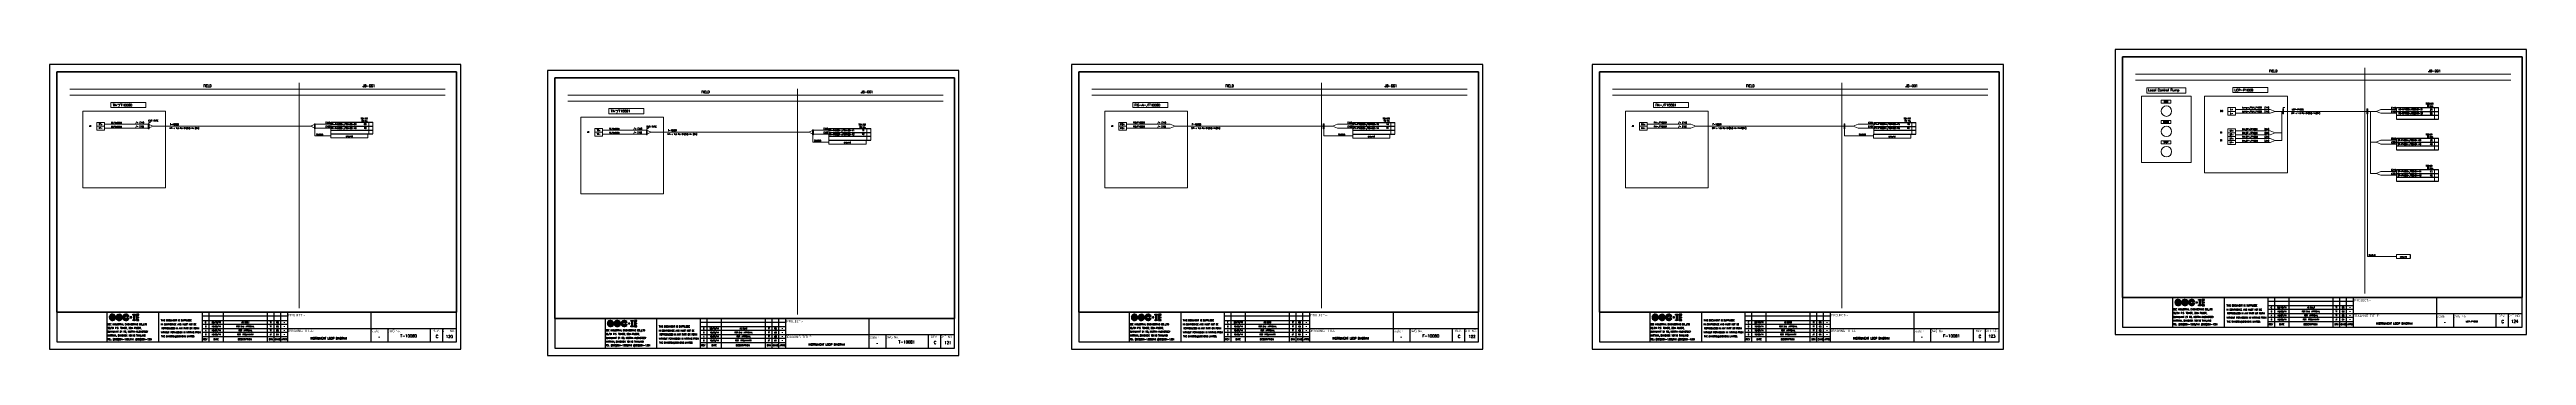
# Model space of a CAD drawing. Header units: millimetres. Extents: x -14942 to 24072, y -50285 to 2207.
# Drawn here: x 11595 to 14143, y -1563 to -1249 of the extents above; entities that cross this region are included whole.
import ezdxf
from ezdxf.enums import TextEntityAlignment as Align

# ---------------------------------------------------------------- set-up
doc = ezdxf.new("R2010")
doc.units = ezdxf.units.MM
doc.header["$MEASUREMENT"] = 0
doc.layers.get('0').update_dxf_attribs({"linetype": 'CONTINUOUS'})
for name, color, linetype in [('52049_PAPER A4$0$Frame_A1', 253, 'CONTINUOUS'), ('BORDER', 3, 'CONTINUOUS'), ('INSTRU', 4, 'CONTINUOUS'), ('INSTRUMENT', 1, 'CONTINUOUS'), ('LINE', 3, 'CONTINUOUS'), ('TEXT', 2, 'CONTINUOUS')]:
    doc.layers.add(name, color=color, linetype=linetype)
doc.styles.add('52049_PAPER A4$0$ISO Proportional', font='isocp.shx')
doc.styles.add('52049_PAPER A4$0$ROMANS', font='isocp.shx')
doc.styles.add('52049_PAPER A4$0$Romans-title', font='romans.shx')
doc.styles.add('ROMANS', font='romans')

# ---------------------------------------------------------------- blocks, each defined once
blk = doc.blocks.new('52049_PAPER A4$0$eec-ie')
at = {"layer": '52049_PAPER A4$0$Frame_A1', "color": 0, "lineweight": -3}
for p, q in [((0, 0), (0.87, 0.87)), ((0, -0.08), (0.3, 0.22)), ((0, -0.16), (0.26, 0.1)), ((0, -0.23), (0.24, 0)), ((0.01, 0.09), (0.78, 0.86)), ((0.04, 0.2), (0.68, 0.83)), ((0.09, 0.32), (0.55, 0.78)), ((0.26, 0.57), (0.3, 0.62)), ((0.34, -0.12), (1, 0.53)), ((0.35, -0.04), (0.92, 0.53)), ((0.35, -0.19), (1.07, 0.52)), ((0.36, 0.05), (0.82, 0.51)), ((0.37, -0.26), (0.66, 0.04)), ((0.39, -0.32), (0.74, 0.04)), ((0.4, 0.17), (0.7, 0.47)), ((0.41, -0.37), (0.82, 0.04)), ((1.69, 0.04), (0.64, 0.04)), ((0.65, 0.57), (0.96, 0.88)), ((0.68, -0.17), (0.9, 0.04)), ((0.76, -0.17), (0.98, 0.04)), ((0.77, 0.62), (1.03, 0.88)), ((0.84, -0.17), (1.05, 0.04)), ((0.87, 0.64), (1.1, 0.87)), ((0.87, 0.25), (1.13, 0.51)), ((0.92, -0.17), (1.13, 0.04)), ((0.95, 0.64), (1.17, 0.86)), ((0.96, 0.26), (1.19, 0.49)), ((1, -0.17), (1.21, 0.04)), ((1.03, 0.64), (1.23, 0.84)), ((1.03, 0.25), (1.24, 0.46)), ((1.07, -0.17), (1.29, 0.04)), ((1.09, 0.24), (1.29, 0.44)), ((1.1, 0.63), (1.29, 0.82)), ((1.15, 0.21), (1.34, 0.4)), ((1.15, -0.17), (1.37, 0.04)), ((1.16, 0.62), (1.35, 0.8)), ((1.19, 0.18), (1.38, 0.37)), ((1.22, 0.6), (1.4, 0.78)), ((1.22, 0.15), (1.54, 0.15)), ((1.23, -0.17), (1.44, 0.04)), ((1.25, 0.15), (1.42, 0.33)), ((1.28, 0.57), (1.45, 0.75)), ((1.31, -0.17), (1.52, 0.04)), ((1.32, 0.15), (1.46, 0.29)), ((1.33, 0.55), (1.5, 0.72)), ((1.38, 0.52), (1.54, 0.69)), ((1.39, -0.17), (1.6, 0.04)), ((1.4, 0.15), (1.49, 0.24)), ((1.42, 0.49), (1.59, 0.65)), ((1.46, 0.45), (1.63, 0.62)), ((1.46, -0.17), (1.68, 0.04)), ((1.48, 0.15), (1.52, 0.19)), ((1.5, 0.41), (1.67, 0.58)), ((1.54, 0.37), (1.71, 0.54)), ((1.54, -0.17), (1.9, 0.18)), ((1.57, 0.33), (1.74, 0.49)), ((1.6, 0.28), (1.77, 0.45)), ((1.62, -0.17), (1.91, 0.12)), ((1.63, 0.23), (1.8, 0.4)), ((1.65, 0.17), (1.83, 0.35)), ((1.67, 0.11), (1.86, 0.3)), ((1.69, 0.05), (1.88, 0.24)), ((1.7, -0.17), (1.93, 0.06)), ((2.09, -0.09), (2.37, 0.19)), ((2.1, -0.01), (2.51, 0.41)), ((2.1, -0.17), (2.34, 0.08)), ((2.11, 0.08), (2.88, 0.86)), ((2.13, 0.18), (2.78, 0.83)), ((2.18, 0.31), (2.65, 0.78)), ((2.31, 0.52), (2.45, 0.65)), ((2.44, -0.05), (3.02, 0.52)), ((2.44, -0.13), (3.1, 0.52)), ((2.45, -0.2), (2.78, 0.13)), ((2.46, 0.04), (2.93, 0.51)), ((2.46, -0.26), (2.76, 0.04)), ((2.48, -0.32), (2.84, 0.04)), ((2.49, 0.15), (2.81, 0.47)), ((2.56, 0.45), (2.97, 0.87)), ((2.72, -0.17), (2.92, 0.04)), ((2.73, 0.04), (3.79, 0.04)), ((2.77, 0.59), (3.06, 0.87)), ((2.79, -0.17), (3, 0.04)), ((2.84, 0.19), (3.17, 0.51)), ((2.87, -0.17), (3.08, 0.04)), ((2.89, 0.63), (3.13, 0.87)), ((2.95, -0.17), (3.15, 0.04)), ((2.98, 0.64), (3.2, 0.86)), ((2.98, 0.26), (3.23, 0.5)), ((3.03, -0.17), (3.23, 0.04)), ((3.06, 0.65), (3.27, 0.85)), ((3.07, 0.26), (3.29, 0.48)), ((3.11, -0.17), (3.31, 0.04)), ((3.14, 0.64), (3.33, 0.83)), ((3.14, 0.25), (3.34, 0.46)), ((3.18, -0.17), (3.39, 0.04)), ((3.2, 0.24), (3.39, 0.43)), ((3.21, 0.63), (3.39, 0.81)), ((3.25, 0.21), (3.44, 0.4)), ((3.26, -0.17), (3.47, 0.04)), ((3.27, 0.62), (3.44, 0.79)), ((3.29, 0.18), (3.48, 0.36)), ((3.62, 0.16), (3.31, 0.16)), ((3.33, 0.6), (3.5, 0.77)), ((3.34, -0.17), (3.54, 0.04)), ((3.36, 0.16), (3.52, 0.32)), ((3.38, 0.57), (3.55, 0.74)), ((3.42, -0.17), (3.62, 0.04)), ((3.43, 0.55), (3.59, 0.71)), ((3.43, 0.16), (3.55, 0.28)), ((3.48, 0.52), (3.64, 0.68)), ((3.5, -0.17), (3.7, 0.04)), ((3.51, 0.16), (3.58, 0.23)), ((3.52, 0.48), (3.68, 0.64)), ((3.57, 0.45), (3.72, 0.61)), ((3.57, -0.17), (3.78, 0.04)), ((3.59, 0.16), (3.61, 0.18)), ((3.6, 0.41), (3.76, 0.57)), ((3.64, 0.37), (3.8, 0.53)), ((3.65, -0.17), (3.99, 0.17)), ((3.67, 0.32), (3.83, 0.48)), ((3.7, 0.27), (3.87, 0.44)), ((3.73, 0.22), (3.9, 0.39)), ((3.73, -0.17), (4, 0.11)), ((3.75, 0.17), (3.92, 0.34)), ((3.77, 0.11), (3.95, 0.28)), ((3.79, 0.05), (3.97, 0.23)), ((3.81, -0.17), (4.02, 0.04)), ((4.18, -0.03), (4.57, 0.36)), ((4.18, -0.11), (4.47, 0.18)), ((4.18, -0.18), (4.43, 0.07)), ((4.19, 0.06), (5, 0.86)), ((4.21, 0.16), (4.9, 0.84)), ((4.25, 0.28), (4.78, 0.8)), ((4.34, 0.45), (4.61, 0.71)), ((4.53, -0.15), (5.2, 0.53)), ((4.53, -0.07), (5.13, 0.53)), ((4.54, 0.02), (5.04, 0.52)), ((4.54, -0.22), (4.86, 0.1)), ((4.57, 0.12), (4.93, 0.49)), ((4.69, 0.48), (5.08, 0.87)), ((4.69, 0.32), (4.73, 0.37)), ((4.88, 0.59), (5.16, 0.88)), ((4.96, 0.2), (5.27, 0.52)), ((4.99, 0.63), (5.24, 0.87)), ((5.08, 0.64), (5.31, 0.86)), ((5.09, 0.25), (5.33, 0.5)), ((5.16, 0.64), (5.37, 0.85)), ((5.17, 0.26), (5.39, 0.48)), ((5.24, 0.64), (5.43, 0.83)), ((5.24, 0.25), (5.44, 0.46)), ((5.3, 0.63), (5.49, 0.82)), ((5.3, 0.23), (5.49, 0.43)), ((5.35, 0.2), (5.54, 0.39)), ((5.37, 0.61), (5.55, 0.79)), ((5.39, 0.17), (5.58, 0.36)), ((5.4, 0.15), (5.72, 0.15)), ((5.42, 0.59), (5.6, 0.77)), ((5.46, 0.15), (5.62, 0.32)), ((5.48, 0.57), (5.65, 0.74)), ((5.53, 0.54), (5.7, 0.71)), ((5.53, 0.15), (5.65, 0.27)), ((5.58, 0.51), (5.74, 0.68)), ((5.61, 0.15), (5.68, 0.23)), ((5.62, 0.47), (5.79, 0.64)), ((5.66, 0.44), (5.83, 0.6)), ((5.69, 0.15), (5.71, 0.18)), ((5.7, 0.4), (5.87, 0.56)), ((5.73, 0.36), (5.9, 0.52)), ((5.77, 0.31), (5.94, 0.48)), ((5.8, 0.26), (5.97, 0.43)), ((5.82, 0.21), (6, 0.38)), ((5.85, 0.15), (6.02, 0.33)), ((6.09, 0.15), (5.85, 0.15)), ((5.92, 0.15), (6.05, 0.28)), ((6, 0.15), (6.07, 0.22)), ((6.08, 0.15), (6.09, 0.16)), ((6.9, 0.04), (6.46, 0.04)), ((6.46, 0.04), (6.46, -0.18)), ((6.46, -0.01), (6.51, 0.04)), ((6.46, -0.09), (6.59, 0.04)), ((6.46, -0.17), (6.66, 0.04)), ((6.52, -0.18), (6.74, 0.04)), ((6.6, -0.18), (6.82, 0.04)), ((6.68, -0.18), (6.9, 0.04)), ((6.9, -0.18), (6.9, 0.04)), ((7.23, 0.68), (7.41, 0.86)), ((7.27, 0.64), (7.49, 0.86)), ((7.35, 0.64), (7.57, 0.86)), ((7.43, 0.64), (7.65, 0.86)), ((7.5, 0.64), (7.72, 0.86)), ((7.51, 0.57), (7.8, 0.86)), ((7.51, 0.49), (7.88, 0.86)), ((7.51, 0.41), (7.96, 0.86)), ((7.51, 0.34), (7.78, 0.61)), ((7.51, 0.26), (7.78, 0.53)), ((7.51, 0.18), (7.78, 0.45)), ((7.51, 0.1), (7.78, 0.38)), ((7.51, 0.02), (7.78, 0.3)), ((7.51, -0.05), (7.78, 0.22)), ((7.51, -0.13), (7.78, 0.14)), ((7.51, -0.21), (7.78, 0.07)), ((7.82, 0.64), (8.04, 0.86)), ((7.89, 0.64), (8.06, 0.81)), ((7.97, 0.64), (8.06, 0.73)), ((8.05, 0.64), (8.06, 0.65)), ((8.33, 0.46), (8.74, 0.86)), ((8.33, 0.54), (8.66, 0.86)), ((8.33, 0.38), (8.82, 0.86)), ((8.33, 0.69), (8.5, 0.86)), ((8.33, 0.62), (8.58, 0.86)), ((8.33, 0.3), (8.61, 0.58)), ((8.33, 0.23), (8.61, 0.5)), ((8.33, 0.15), (8.61, 0.42)), ((8.33, 0.07), (8.61, 0.35)), ((8.33, -0.01), (8.61, 0.27)), ((8.33, -0.09), (8.61, 0.19)), ((8.33, -0.16), (8.61, 0.11)), ((8.33, -0.24), (8.61, 0.03)), ((8.33, -0.4), (8.74, 0.01)), ((8.33, -0.32), (8.66, 0.01)), ((8.33, -0.48), (8.82, 0.01)), ((8.67, 0.64), (8.89, 0.86)), ((8.68, -0.21), (8.9, 0.01)), ((8.75, 0.64), (8.97, 0.86)), ((8.75, -0.21), (8.97, 0.01)), ((8.83, 0.64), (9.05, 0.86)), ((8.83, -0.21), (9.05, 0.01)), ((8.91, 0.64), (9.11, 0.84)), ((8.99, 0.64), (9.11, 0.76)), ((9.06, 0.64), (9.11, 0.69)), ((0.02, -0.3), (0.23, -0.08)), ((0.03, -0.36), (0.23, -0.16)), ((0.05, -0.42), (0.24, -0.23)), ((0.07, -0.47), (0.26, -0.29)), ((0.1, -0.53), (0.27, -0.35)), ((0.12, -0.58), (0.3, -0.4)), ((0.15, -0.63), (0.32, -0.46)), ((0.19, -0.67), (0.35, -0.5)), ((0.22, -0.72), (0.39, -0.55)), ((0.26, -0.76), (0.42, -0.59)), ((0.3, -0.8), (0.46, -0.63)), ((0.34, -0.83), (0.5, -0.67)), ((0.38, -0.87), (0.55, -0.7)), ((0.42, -0.9), (0.59, -0.73)), ((0.44, -0.42), (0.64, -0.22)), ((0.47, -0.47), (0.66, -0.27)), ((0.47, -0.93), (0.65, -0.76)), ((0.5, -0.51), (0.69, -0.32)), ((0.52, -0.96), (0.7, -0.78)), ((0.54, -0.55), (0.73, -0.36)), ((0.58, -0.59), (0.78, -0.39)), ((0.58, -0.98), (0.76, -0.8)), ((0.62, -0.17), (1.94, -0.17)), ((0.63, -0.62), (0.83, -0.42)), ((0.63, -1.01), (0.82, -0.82)), ((0.68, -0.65), (0.89, -0.44)), ((0.69, -1.03), (0.89, -0.83)), ((0.73, -0.67), (0.96, -0.45)), ((0.75, -1.04), (0.96, -0.83)), ((0.79, -0.69), (1.04, -0.44)), ((0.82, -1.05), (1.04, -0.83)), ((0.85, -0.71), (1.19, -0.37)), ((0.89, -1.06), (1.14, -0.81)), ((0.92, -0.72), (1.29, -0.34)), ((0.96, -1.07), (1.25, -0.77)), ((1, -0.72), (1.37, -0.34)), ((1.04, -1.06), (1.76, -0.34)), ((1.09, -0.71), (1.45, -0.34)), ((1.13, -1.05), (1.84, -0.34)), ((1.2, -0.67), (1.53, -0.34)), ((1.54, -0.34), (1.22, -0.34)), ((1.23, -1.03), (1.9, -0.36)), ((1.35, -0.99), (1.86, -0.48)), ((1.53, -0.88), (1.76, -0.66)), ((1.65, -0.38), (1.68, -0.34)), ((1.91, -0.34), (1.66, -0.34)), ((1.78, -0.17), (1.94, -0.01)), ((1.85, -0.17), (1.94, -0.09)), ((1.93, -0.17), (1.94, -0.17)), ((2.1, -0.24), (2.32, -0.02)), ((2.11, -0.3), (2.32, -0.1)), ((2.13, -0.36), (2.32, -0.17)), ((2.15, -0.42), (2.33, -0.24)), ((2.17, -0.48), (2.35, -0.3)), ((2.2, -0.53), (2.37, -0.36)), ((2.22, -0.58), (2.39, -0.42)), ((2.25, -0.63), (2.42, -0.47)), ((2.29, -0.68), (2.45, -0.51)), ((2.32, -0.72), (2.48, -0.56)), ((2.36, -0.76), (2.52, -0.6)), ((2.4, -0.8), (2.56, -0.64)), ((2.44, -0.84), (2.6, -0.68)), ((2.48, -0.87), (2.64, -0.71)), ((2.51, -0.38), (2.71, -0.17)), ((2.53, -0.9), (2.69, -0.74)), ((2.54, -0.43), (2.73, -0.23)), ((2.57, -0.47), (2.76, -0.28)), ((2.58, -0.93), (2.74, -0.77)), ((2.6, -0.51), (2.79, -0.33)), ((2.63, -0.96), (2.8, -0.79)), ((2.64, -0.55), (2.83, -0.37)), ((2.68, -0.98), (2.86, -0.81)), ((2.69, -0.59), (2.87, -0.4)), ((4.02, -0.17), (2.71, -0.17)), ((2.73, -0.62), (2.93, -0.43)), ((2.74, -1.01), (2.92, -0.82)), ((2.78, -0.65), (2.99, -0.44)), ((2.8, -1.02), (2.99, -0.83)), ((2.84, -0.67), (3.06, -0.45)), ((2.86, -1.04), (3.06, -0.84)), ((2.9, -0.69), (3.14, -0.44)), ((2.92, -1.05), (3.14, -0.83)), ((2.96, -0.7), (3.32, -0.35)), ((2.99, -1.06), (3.24, -0.81)), ((3.03, -0.71), (3.39, -0.35)), ((3.07, -1.06), (3.36, -0.77)), ((3.11, -0.71), (3.47, -0.35)), ((3.15, -1.06), (3.86, -0.35)), ((3.2, -0.7), (3.55, -0.35)), ((3.24, -1.04), (3.94, -0.35)), ((3.31, -0.35), (3.62, -0.35)), ((3.32, -0.65), (3.62, -0.36)), ((3.35, -1.02), (3.98, -0.38)), ((3.48, -0.97), (3.93, -0.51)), ((3.74, -0.39), (3.78, -0.35)), ((3.76, -0.35), (3.99, -0.35)), ((3.89, -0.17), (4.02, -0.03)), ((3.96, -0.17), (4.03, -0.11)), ((4.19, -0.25), (4.42, -0.03)), ((4.21, -0.32), (4.41, -0.11)), ((4.22, -0.38), (4.42, -0.18)), ((4.24, -0.44), (4.43, -0.25)), ((4.26, -0.49), (4.45, -0.31)), ((4.29, -0.54), (4.47, -0.37)), ((4.32, -0.59), (4.49, -0.42)), ((4.35, -0.64), (4.52, -0.47)), ((4.38, -0.69), (4.55, -0.52)), ((4.42, -0.73), (4.58, -0.56)), ((4.45, -0.77), (4.62, -0.6)), ((4.49, -0.81), (4.66, -0.64)), ((4.53, -0.84), (4.7, -0.68)), ((4.56, -0.28), (4.8, -0.03)), ((4.58, -0.33), (4.8, -0.11)), ((4.58, -0.88), (4.75, -0.71)), ((4.6, -0.39), (4.81, -0.18)), ((4.62, -0.91), (4.8, -0.74)), ((4.63, -0.44), (4.83, -0.24)), ((4.66, -0.48), (4.86, -0.29)), ((4.67, -0.94), (4.85, -0.77)), ((4.7, -0.52), (4.89, -0.33)), ((4.72, -0.97), (4.9, -0.79)), ((4.74, -0.56), (4.93, -0.37)), ((4.78, -0.6), (4.98, -0.4)), ((4.78, -0.99), (4.96, -0.81)), ((4.83, -0.63), (5.03, -0.43)), ((4.83, -1.01), (5.03, -0.82)), ((4.88, -0.66), (5.09, -0.44)), ((4.89, -1.03), (5.1, -0.83)), ((4.93, -0.68), (5.17, -0.45)), ((4.96, -1.05), (5.17, -0.83)), ((4.99, -0.7), (5.26, -0.43)), ((5.02, -1.06), (5.26, -0.82)), ((5.06, -0.71), (5.43, -0.34)), ((5.09, -1.06), (5.36, -0.8)), ((5.13, -0.72), (5.5, -0.34)), ((5.17, -1.07), (5.49, -0.75)), ((5.21, -0.71), (5.58, -0.34)), ((5.25, -1.06), (5.97, -0.34)), ((5.3, -0.7), (5.66, -0.34)), ((5.35, -1.05), (6.05, -0.34)), ((5.72, -0.34), (5.4, -0.34)), ((5.43, -0.65), (5.71, -0.37)), ((5.45, -1.02), (6.07, -0.4)), ((5.58, -0.96), (6.02, -0.53)), ((5.81, -0.43), (5.89, -0.34)), ((5.85, -0.34), (6.09, -0.34)), ((6.46, -0.18), (6.9, -0.18)), ((6.75, -0.18), (6.9, -0.04)), ((6.83, -0.18), (6.9, -0.12)), ((7.23, -0.95), (7.34, -0.84)), ((7.23, -0.88), (7.26, -0.84)), ((7.23, -1.03), (7.42, -0.84)), ((7.28, -1.07), (7.5, -0.84)), ((7.35, -1.07), (7.78, -0.64)), ((7.43, -1.07), (7.78, -0.71)), ((7.51, -0.29), (7.78, -0.01)), ((7.51, -0.37), (7.78, -0.09)), ((7.51, -0.44), (7.78, -0.17)), ((7.51, -0.52), (7.78, -0.25)), ((7.51, -0.6), (7.78, -0.32)), ((7.51, -0.68), (7.78, -0.4)), ((7.51, -0.76), (7.78, -0.48)), ((7.51, -0.83), (7.78, -0.56)), ((7.51, -1.07), (7.78, -0.79)), ((7.59, -1.07), (7.81, -0.84)), ((7.67, -1.07), (7.89, -0.84)), ((7.74, -1.07), (7.96, -0.84)), ((7.82, -1.07), (8.04, -0.84)), ((7.9, -1.07), (8.06, -0.91)), ((7.98, -1.07), (8.06, -0.98)), ((8.06, -1.07), (8.06, -1.06)), ((8.33, -0.55), (8.61, -0.28)), ((8.33, -0.63), (8.61, -0.36)), ((8.33, -0.71), (8.61, -0.43)), ((8.33, -0.79), (8.61, -0.51)), ((8.33, -0.86), (8.61, -0.59)), ((8.33, -0.94), (8.61, -0.67)), ((8.33, -1.02), (8.61, -0.75)), ((8.37, -1.07), (8.61, -0.82)), ((8.45, -1.07), (8.67, -0.84)), ((8.52, -1.07), (8.74, -0.84)), ((8.6, -1.07), (8.82, -0.84)), ((8.68, -1.07), (8.9, -0.84)), ((8.76, -1.07), (8.98, -0.84)), ((8.84, -1.07), (9.06, -0.84)), ((8.91, -0.21), (9.11, -0.02)), ((8.91, -1.07), (9.11, -0.87)), ((8.99, -0.21), (9.11, -0.09)), ((8.99, -1.07), (9.11, -0.95)), ((9.07, -0.21), (9.11, -0.17)), ((9.07, -1.07), (9.11, -1.03))]:
    blk.add_line(p, q, dxfattribs=at)
for points in [[(7.23, 0.86), (8.06, 0.86), (8.06, 0.64), (7.78, 0.64), (7.78, -0.84), (8.06, -0.84), (8.06, -1.07), (7.23, -1.07), (7.23, -0.84), (7.51, -0.84), (7.51, 0.64), (7.23, 0.64)], [(8.61, 0.01), (8.61, 0.64), (9.11, 0.64), (9.11, 0.86), (8.33, 0.86), (8.33, -1.07), (9.11, -1.07), (9.11, -0.84), (8.61, -0.84), (8.61, -0.21), (9.11, -0.21), (9.11, 0.01)]]:
    blk.add_lwpolyline(points, close=True, dxfattribs=at)
for centre, radius, start, end in [((0.97, -0.09), 0.972, 355.3439, 345.14659), ((0.97, -0.09), 0.737, 10.52425, 340.25595), ((0.97, -0.09), 0.623, 23.56973, 336.43027), ((0.97, -0.09), 0.354, 44.78756, 157.61069), ((3.06, -0.09), 0.967, 355.6074, 344.77468), ((3.06, -0.09), 0.742, 10.07657, 339.99371), ((3.06, -0.09), 0.618, 24.25452, 335.74548), ((3.06, -0.09), 0.358, 45.10959, 158.75786), ((5.15, -0.09), 0.972, 14.85341, 345.14659), ((5.15, -0.09), 0.737, 19.74405, 340.25595), ((5.15, -0.09), 0.623, 23.56973, 336.43027), ((5.15, -0.09), 0.354, 44.78756, 315.21244), ((0.97, -0.09), 0.354, 192.89006, 315.21244), ((3.06, -0.09), 0.358, 191.9242, 314.89041)]:
    blk.add_arc(centre, radius, start, end, dxfattribs=at)
blk = doc.blocks.new('52049_PAPER A4$0$eec logo')
at = {"color": 7, "xscale": 2.786697286423482, "yscale": 2.786697286423482, "zscale": 2.786697286423482}
blk.add_blockref('52049_PAPER A4$0$eec-ie', (50, 25.9), dxfattribs=at)
blk = doc.blocks.new('A$C089E5181')
at = {"color": 3}
for p, q in [((-415.5, 38), (-4.5, 38)), ((-363.9, 38), (-363.9, 7.5)), ((-310.8, 38), (-310.8, 7.5)), ((-265.7, 7.5), (-265.7, 38)), ((-258.9, 7.5), (-258.9, 38)), ((-244.1, 7.5), (-244.1, 38)), ((-198.8, 7.5), (-198.8, 38)), ((-191.9, 7.5), (-191.9, 38)), ((-185.1, 7.5), (-185.1, 38)), ((-178.2, 38), (-178.2, 7.5)), ((-92.4, 38), (-92.4, 7.5)), ((-265.7, 13.2), (-178.2, 13.2)), ((-178.2, 21.5), (-4.5, 21.5)), ((-75.1, 21.5), (-75.1, 7.5)), ((-31.4, 21.5), (-31.4, 7.5)), ((-18.8, 21.5), (-18.8, 7.5))]:
    blk.add_line(p, q, dxfattribs=at)
at = {"color": 1}
for p, q in [((-178.2, 33.9), (-265.7, 33.9)), ((-265.7, 29.7), (-178.2, 29.7)), ((-178.2, 25.6), (-265.7, 25.6)), ((-265.7, 21.5), (-178.2, 21.5)), ((-178.2, 17.3), (-265.7, 17.3))]:
    blk.add_line(p, q, dxfattribs=at)
at = {"color": 7}
for p, q in [((-4.5, 38), (-96.4, 38)), ((-92.4, 38), (-92.4, 19.9))]:
    blk.add_line(p, q, dxfattribs=at)
blk.add_lwpolyline([(0, 0), (0, 292.5), (-423, 292.5), (-423, 0)], close=True, dxfattribs=at)
blk.add_lwpolyline([(-415.5, 285), (-4.5, 285), (-4.5, 38), (-415.5, 38)], close=True)
at = {"color": 3}
blk.add_lwpolyline([(-4.5, 7.5), (-4.5, 285), (-415.5, 285), (-415.5, 7.5)], close=True, dxfattribs=at)
at = {"color": 2}
blk.add_circle((-293.1, 13), 1.05, dxfattribs=at)
at = {"color": 3, "xscale": 1.200000000000001, "yscale": 1.200000000000001, "zscale": 1.200000000000001}
blk.add_blockref('52049_PAPER A4$0$eec logo', (-421.5, 2), dxfattribs=at)
at = {"color": 2, "style": '52049_PAPER A4$0$Romans-title'}
for s, height, width, p in [('EEC INDUSTRIAL ENGINEERING CO.,LTD', 1.75, 0.9, (-363.3, 24.8)), ('36/94 P.S. TOWER, 28th FLOOR,', 1.75, 0.9, (-363.5, 21, -1.8)), ('SUKHUMVIT 21 RD, NORTH-KLONGTOEY', 1.75, 0.9, (-363.5, 17.1, -1.8)), ('WATTANA, BANGKOK 10110 THAILAND ', 1.75, 0.9, (-363.3, 13.3, -1.8)), ('TEL: (662)664-1300,FAX :(662)664-1301', 1.75, 0.9, (-363.1, 9.4, -1.8)), ('DRN', 1.65, 0.8, (-197.4, 9.5)), ('CHKD', 1.65, 0.8, (-191, 9.5)), ('APPD', 1.65, 0.8, (-184.1, 9.5))]:
    blk.add_text(s, height=height, dxfattribs=dict(at, width=width)).set_placement(p)
at = {"color": 2, "style": '52049_PAPER A4$0$Romans-title', "width": 0.8}
for s, p in [('THIS DOCUMENT IS SUPPLIEDE', (-292.6, 29.7)), ('IN CONFIDENCE AND MUST NOT BE', (-290.2, 25.5)), ('THE OWNERS   SIEMENS LIMITED. ', (-290.3, 13.2)), (' WITHOUT PERMISSION IN WRITING FROM ', (-287.9, 17.3)), (' REPRODUCED IN ANY PART OR FORM', (-289.1, 21.5))]:
    blk.add_text(s, height=1.75, dxfattribs=at).set_placement(p, align=Align.MIDDLE)
at = {"color": 2}
for s, height, style, width, p in [('C', 1.5, '52049_PAPER A4$0$Romans-title', 0.8, (-262.3, 27.7)), ('28/10/14', 1.5, '52049_PAPER A4$0$Romans-title', 0.8, (-251.5, 27.7)), ('AS BUILT', 1.5, '52049_PAPER A4$0$Romans-title', 0.8, (-221.5, 27.7)), ('TT', 1.5, '52049_PAPER A4$0$Romans-title', 0.8, (-195.4, 27.7)), ('CS', 1.5, '52049_PAPER A4$0$Romans-title', 0.8, (-188.5, 27.7)), ('-', 1.5, '52049_PAPER A4$0$Romans-title', 0.8, (-181.6, 27.7)), ('A', 1.5, '52049_PAPER A4$0$Romans-title', 0.8, (-262.3, 19.4)), ('0', 1.5, '52049_PAPER A4$0$Romans-title', 0.8, (-262.3, 15.3)), ('B', 1.5, '52049_PAPER A4$0$Romans-title', 0.8, (-262.3, 23.5)), ('10/09/14', 1.5, '52049_PAPER A4$0$Romans-title', 0.8, (-251.5, 23.5)), ('10/07/14', 1.5, '52049_PAPER A4$0$Romans-title', 0.8, (-251.5, 19.4)), ('18/03/14', 1.5, '52049_PAPER A4$0$Romans-title', 0.8, (-251.5, 15.3)), ('FOR 2nd  APPROVAL', 1.5, '52049_PAPER A4$0$Romans-title', 0.8, (-221.5, 23.5)), ('FOR  PRELIMINARY', 1.5, '52049_PAPER A4$0$Romans-title', 0.8, (-221.5, 15.3)), ('FOR  APPROVAL', 1.5, '52049_PAPER A4$0$Romans-title', 0.8, (-221.5, 19.4)), ('TT', 1.5, '52049_PAPER A4$0$Romans-title', 0.8, (-195.4, 23.5)), ('TT', 1.5, '52049_PAPER A4$0$Romans-title', 0.8, (-195.4, 19.4)), ('JT', 1.5, '52049_PAPER A4$0$Romans-title', 0.8, (-195.4, 15.3)), ('CS', 1.5, '52049_PAPER A4$0$Romans-title', 0.8, (-188.5, 23.5)), ('CS', 1.5, '52049_PAPER A4$0$Romans-title', 0.8, (-188.5, 19.4)), ('CK', 1.5, '52049_PAPER A4$0$Romans-title', 0.8, (-188.5, 15.3)), ('-', 1.5, '52049_PAPER A4$0$Romans-title', 0.8, (-181.6, 23.5)), ('-', 1.5, '52049_PAPER A4$0$Romans-title', 0.8, (-181.6, 19.4)), ('-', 1.5, '52049_PAPER A4$0$Romans-title', 0.8, (-181.6, 15.3)), ('Scale :', 2.48, '52049_PAPER A4$0$ROMANS', 0.9, (-87.1, 18.8)), ('-', 2.25, '52049_PAPER A4$0$Romans-title', 0.8, (-84, 12.5)), ('DWG No.', 2.48, '52049_PAPER A4$0$ROMANS', 0.9, (-68.6, 18.8)), ('REV.', 2.48, '52049_PAPER A4$0$ROMANS', 0.9, (-25.2, 19)), ('C', 3, '52049_PAPER A4$0$Romans-title', 0.8, (-24.4, 13.2)), ('SHT NO.', 2.48, '52049_PAPER A4$0$ROMANS', 0.9, (-12.6, 19))]:
    blk.add_text(s, height=height, dxfattribs=dict(at, style=style, width=width)).set_placement(p, align=Align.MIDDLE_CENTER)
at = {"color": 2, "style": '52049_PAPER A4$0$ISO Proportional'}
for s, height, p in [('PROJECT:-', 2.48, (-168.6, 35)), ('DRAWING TITLE:', 2.482, (-164.8, 19))]:
    blk.add_text(s, height=height, dxfattribs=at).set_placement(p, align=Align.MIDDLE_CENTER)
at = {"color": 2, "style": '52049_PAPER A4$0$Romans-title'}
blk.add_text('C', height=1.19, dxfattribs=at).set_placement((-293.1, 13), align=Align.MIDDLE)
for s, height, p in [('REV', 1.65, (-264.9, 9.5)), ('DATE', 1.65, (-254.2, 9.5)), ('DESCRIPTION', 1.655, (-229.2, 9.5))]:
    blk.add_text(s, height=height, dxfattribs=at).set_placement(p)
at = {"layer": 'TEXT', "style": 'ROMANS', "width": 0.8}
blk.add_text('INSTRUMENT LOOP DIAGRAM ', height=2.25, dxfattribs=at).set_placement((-135.3, 11.2), align=Align.MIDDLE_CENTER)
blk = doc.blocks.new('Box')
at = {"layer": 'INSTRU', "color": 7, "lineweight": 13}
for p, q in [((660.5, -1853.3), (660.5, -1865.3)), ((699.6, -1853.3), (699.6, -1865.3)), ((703.7, -1853.3), (703.7, -1865.3))]:
    blk.add_line(p, q, dxfattribs=at)
at = {"layer": 'INSTRUMENT', "color": 7}
for p, q in [((660.5, -1853.3), (703.7, -1853.3)), ((660.5, -1857.3), (703.7, -1857.3)), ((660.5, -1861.3), (703.7, -1861.3)), ((660.5, -1865.3), (703.7, -1865.3))]:
    blk.add_line(p, q, dxfattribs=at)
blk = doc.blocks.new('AA')
at = {"layer": 'INSTRU', "color": 7, "lineweight": 13}
for p, q in [((660.4, -1836.1), (674.5, -1836.1)), ((660.4, -1836.1), (660.4, -1840.1)), ((660.4, -1840.1), (698.6, -1840.1)), ((667.7, -1836.1), (698.6, -1836.1)), ((698.6, -1836.1), (698.6, -1840.1))]:
    blk.add_line(p, q, dxfattribs=at)
at = {"layer": 'TEXT', "color": 7, "lineweight": 13, "style": 'ROMANS'}
blk.add_text('ground', height=1.5, dxfattribs=at).set_placement((675.9, -1839.1))

msp = doc.modelspace()

# ---------------------------------------------------------------- linework, layer by layer
at = {"layer": 'BORDER', "color": 7, "lineweight": 13, "ltscale": 2.5}
for p, q in [((13976.6, -1267.6), (13976.6, -1499.2)), ((11851.9, -1283), (11851.9, -1514.5)), ((12364.2, -1289.2), (12364.2, -1520.7)), ((12903.2, -1283), (12903.2, -1514.5)), ((13438.7, -1283), (13438.7, -1514.5))]:
    msp.add_line(p, q, dxfattribs=at)
at = {"layer": 'BORDER', "color": 7, "lineweight": 13}
for p, q in [((11615.9, -1289.3), (12001.9, -1289.3)), ((11615.9, -1295.6), (12001.9, -1295.6)), ((12128.2, -1295.5), (12514.2, -1295.5)), ((12667.1, -1289.3), (13053.2, -1289.3)), ((12667.1, -1295.6), (13053.2, -1295.6)), ((13202.7, -1289.3), (13588.7, -1289.3)), ((13202.7, -1295.6), (13588.7, -1295.6)), ((13740.6, -1273.9), (14126.6, -1273.9)), ((13740.6, -1280.2), (14126.6, -1280.2)), ((12128.2, -1301.8), (12514.2, -1301.8))]:
    msp.add_line(p, q, dxfattribs=at)
at = {"layer": 'INSTRU', "color": 7, "lineweight": 13}
for p, q in [((11643.6, -1323.5), (11651.6, -1323.5)), ((11643.6, -1323.5), (11643.6, -1327.5)), ((11651.6, -1323.5), (11651.6, -1327.5)), ((12694.8, -1323.5), (12702.8, -1323.5)), ((12694.8, -1323.5), (12694.8, -1327.5)), ((12702.8, -1323.5), (12702.8, -1327.5)), ((13230.4, -1323.5), (13238.4, -1323.5)), ((13230.4, -1323.5), (13230.4, -1327.5)), ((13238.4, -1323.5), (13238.4, -1327.5)), ((13835.5, -1308.2), (13843.5, -1308.2)), ((13835.5, -1308.2), (13835.5, -1312.2)), ((13835.5, -1312.2), (13843.5, -1312.2)), ((13835.5, -1312.2), (13835.5, -1316.2)), ((13835.5, -1316.2), (13843.5, -1316.2)), ((13835.5, -1316.2), (13843.5, -1316.2)), ((13835.5, -1316.2), (13843.5, -1316.2)), ((13843.5, -1308.2), (13843.5, -1312.2)), ((13843.5, -1312.2), (13843.5, -1316.2)), ((11643.6, -1327.5), (11651.6, -1327.5)), ((11643.6, -1327.5), (11643.6, -1331.5)), ((11643.6, -1331.5), (11651.6, -1331.5)), ((11643.6, -1331.5), (11651.6, -1331.5)), ((11651.6, -1327.5), (11651.6, -1331.5)), ((12155.9, -1329.7), (12163.9, -1329.7)), ((12155.9, -1329.7), (12155.9, -1333.7)), ((12155.9, -1333.7), (12163.9, -1333.7)), ((12155.9, -1333.7), (12155.9, -1337.7)), ((12155.9, -1337.7), (12163.9, -1337.7)), ((12155.9, -1337.7), (12163.9, -1337.7)), ((12163.9, -1329.7), (12163.9, -1333.7)), ((12163.9, -1333.7), (12163.9, -1337.7)), ((12694.8, -1327.5), (12702.8, -1327.5)), ((12694.8, -1327.5), (12694.8, -1331.5)), ((12694.8, -1331.5), (12702.8, -1331.5)), ((12694.8, -1331.5), (12702.8, -1331.5)), ((12702.8, -1327.5), (12702.8, -1331.5)), ((13230.4, -1327.5), (13238.4, -1327.5)), ((13230.4, -1327.5), (13230.4, -1331.5)), ((13230.4, -1331.5), (13238.4, -1331.5)), ((13230.4, -1331.5), (13238.4, -1331.5)), ((13238.4, -1327.5), (13238.4, -1331.5)), ((13835.5, -1330.2), (13843.5, -1330.2)), ((13835.5, -1330.2), (13835.5, -1334.2)), ((13835.5, -1334.2), (13843.5, -1334.2)), ((13835.5, -1334.2), (13835.5, -1338.2)), ((13835.5, -1338.2), (13843.5, -1338.2)), ((13835.5, -1338.2), (13843.5, -1338.2)), ((13835.5, -1338.2), (13843.5, -1338.2)), ((13835.5, -1338.2), (13835.5, -1342.2)), ((13835.5, -1342.2), (13843.5, -1342.2)), ((13835.5, -1342.2), (13835.5, -1346.2)), ((13835.5, -1346.2), (13843.5, -1346.2)), ((13835.5, -1346.2), (13843.5, -1346.2)), ((13835.5, -1346.2), (13843.5, -1346.2)), ((13835.5, -1346.2), (13843.5, -1346.2)), ((13835.5, -1346.2), (13843.5, -1346.2)), ((13843.5, -1330.2), (13843.5, -1334.2)), ((13843.5, -1334.2), (13843.5, -1338.2)), ((13843.5, -1338.2), (13843.5, -1342.2)), ((13843.5, -1342.2), (13843.5, -1346.2)), ((14009.2, -1459.4), (14023.2, -1459.4)), ((14009.2, -1459.4), (14009.2, -1463.4)), ((14009.2, -1463.4), (14023.2, -1463.4))]:
    msp.add_line(p, q, dxfattribs=at)
at = {"layer": 'INSTRUMENT', "color": 7}
for p, q in [((13978.6, -1309.6), (13979.6, -1309.6)), ((14023.2, -1459.4), (14023.2, -1463.4))]:
    msp.add_line(p, q, dxfattribs=at)
at = {"layer": 'INSTRUMENT', "color": 7, "lineweight": 13}
for points in [[(13746.9, -1296.6), (13797.9, -1296.6), (13797.9, -1364.8), (13746.9, -1364.8)], [(13752.1, -1288.1), (13792.5, -1288.1), (13792.5, -1293.7), (13752.1, -1293.7)], [(13766.9, -1300.8), (13777, -1300.8), (13777, -1303.9), (13766.9, -1303.9)], [(13766.9, -1321.7), (13777, -1321.7), (13777, -1324.7), (13766.9, -1324.7)], [(13766.9, -1342.4), (13777, -1342.4), (13777, -1345.5), (13766.9, -1345.5)]]:
    msp.add_lwpolyline(points, close=True, dxfattribs=at)
for centre in [(13772.4, -1312), (13772.4, -1332.8), (13772.4, -1353.6)]:
    msp.add_circle(centre, 5.38, dxfattribs=at)
at = {"layer": 'LINE', "color": 7, "lineweight": 13, "ltscale": 8}
for p, q in [((13811.7, -1375.3), (13811.7, -1296.6)), ((13896.9, -1296.6), (13811.7, -1296.6)), ((13896.9, -1375.3), (13896.9, -1296.6)), ((11629.2, -1390.7), (11629.2, -1311.9)), ((11714.4, -1311.9), (11629.2, -1311.9)), ((11714.4, -1390.7), (11714.4, -1311.9)), ((12141.4, -1396.9), (12141.4, -1318.1)), ((12226.7, -1318.1), (12141.4, -1318.1)), ((12226.7, -1396.9), (12226.7, -1318.1)), ((12680.4, -1390.7), (12680.4, -1311.9)), ((12765.6, -1311.9), (12680.4, -1311.9)), ((12765.6, -1390.7), (12765.6, -1311.9)), ((13216, -1390.7), (13216, -1311.9)), ((13301.2, -1311.9), (13216, -1311.9)), ((13301.2, -1390.7), (13301.2, -1311.9)), ((13896.9, -1375.3), (13811.7, -1375.3)), ((11714.4, -1390.7), (11629.2, -1390.7)), ((12226.7, -1396.9), (12141.4, -1396.9)), ((12765.6, -1390.7), (12680.4, -1390.7)), ((13301.2, -1390.7), (13216, -1390.7))]:
    msp.add_line(p, q, dxfattribs=at)
at = {"layer": 'LINE', "color": 7, "lineweight": 13}
for p, q in [((13840.6, -1287.8), (13876.6, -1287.8)), ((13840.6, -1287.8), (13840.6, -1293)), ((13840.6, -1293), (13876.6, -1293)), ((13876.6, -1287.8), (13876.6, -1293)), ((11658.1, -1303.1), (11694, -1303.1)), ((11658.1, -1303.1), (11658.1, -1308.4)), ((11658.1, -1308.4), (11694, -1308.4)), ((11694, -1303.1), (11694, -1308.4)), ((11697.1, -1323.6), (11698.8, -1323.6)), ((12170.3, -1309.4), (12206.3, -1309.4)), ((12170.3, -1309.4), (12170.3, -1314.6)), ((12170.3, -1314.6), (12206.3, -1314.6)), ((12206.3, -1309.4), (12206.3, -1314.6)), ((12709.3, -1303.1), (12745.3, -1303.1)), ((12709.3, -1303.1), (12709.3, -1308.4)), ((12709.3, -1308.4), (12745.3, -1308.4)), ((12745.3, -1303.1), (12745.3, -1308.4)), ((13244.9, -1303.1), (13280.9, -1303.1)), ((13244.9, -1303.1), (13244.9, -1308.4)), ((13244.9, -1308.4), (13280.9, -1308.4)), ((13280.9, -1303.1), (13280.9, -1308.4)), ((13843.5, -1310.2), (13879.2, -1310.2)), ((13843.5, -1314.2), (13879.2, -1314.2)), ((13884.2, -1312.2), (13879.2, -1310.2)), ((13879.2, -1314.2), (13884.2, -1312.2)), ((13884.2, -1312.2), (13988.1, -1312.2)), ((13891, -1342.2), (13891, -1312.2)), ((13892, -1309.6), (13892, -1314.8)), ((13892, -1309.6), (13893, -1309.6)), ((13892, -1314.8), (13893, -1314.8)), ((13892.5, -1308.3), (13894.2, -1308.3)), ((13893, -1309.6), (13893, -1314.8)), ((13978.6, -1309.6), (13978.6, -1314.8)), ((13979.6, -1314.8), (13978.6, -1314.8)), ((13979.1, -1314.8), (13979.1, -1461.4)), ((13979.6, -1309.6), (13979.6, -1314.8)), ((13982.4, -1375.9), (13982.4, -1312.2)), ((13988.1, -1312.2), (13993.1, -1310.2)), ((13988.1, -1312.2), (13993.1, -1314.2)), ((14009.1, -1310.2), (13993.1, -1310.2)), ((14009.1, -1314.2), (13993.1, -1314.2)), ((11651.6, -1325.5), (11696.6, -1325.5)), ((11651.6, -1329.5), (11696.6, -1329.5)), ((11696.6, -1324.9), (11696.6, -1330.1)), ((11696.6, -1324.9), (11697.6, -1324.9)), ((11701.6, -1327.5), (11696.6, -1325.5)), ((11696.6, -1329.5), (11701.6, -1327.5)), ((11696.6, -1330.1), (11697.6, -1330.1)), ((11697.6, -1324.9), (11697.6, -1330.1)), ((11701.6, -1327.5), (11863.4, -1327.5)), ((11863.4, -1327.5), (11868.4, -1325.5)), ((11863.4, -1327.5), (11868.4, -1329.5)), ((11868.4, -1324.9), (11867.4, -1324.9)), ((11867.4, -1324.9), (11867.4, -1330.1)), ((11868.4, -1330.1), (11867.4, -1330.1)), ((11867.9, -1330.1), (11867.9, -1337.5)), ((11884.4, -1337.5), (11867.9, -1337.5)), ((11868.4, -1324.9), (11868.4, -1330.1)), ((11884.4, -1325.5), (11868.4, -1325.5)), ((11884.4, -1329.5), (11868.4, -1329.5)), ((12163.9, -1331.7), (12208.9, -1331.7)), ((12163.9, -1335.7), (12208.9, -1335.7)), ((12208.9, -1331.1), (12208.9, -1336.3)), ((12208.9, -1331.1), (12209.9, -1331.1)), ((12213.9, -1333.7), (12208.9, -1331.7)), ((12208.9, -1335.7), (12213.9, -1333.7)), ((12208.9, -1336.3), (12209.9, -1336.3)), ((12209.4, -1329.8), (12211.1, -1329.8)), ((12209.9, -1331.1), (12209.9, -1336.3)), ((12213.9, -1333.7), (12375.7, -1333.7)), ((12375.7, -1333.7), (12380.7, -1331.7)), ((12375.7, -1333.7), (12380.7, -1335.7)), ((12380.7, -1331.1), (12379.7, -1331.1)), ((12379.7, -1331.1), (12379.7, -1336.3)), ((12380.7, -1336.3), (12379.7, -1336.3)), ((12380.2, -1336.3), (12380.2, -1343.7)), ((12396.7, -1343.7), (12380.2, -1343.7)), ((12380.7, -1331.1), (12380.7, -1336.3)), ((12396.7, -1331.7), (12380.7, -1331.7)), ((12396.7, -1335.7), (12380.7, -1335.7)), ((12702.8, -1325.5), (12747.8, -1325.5)), ((12702.8, -1329.5), (12747.8, -1329.5)), ((12752.8, -1327.5), (12747.8, -1325.5)), ((12747.8, -1329.5), (12752.8, -1327.5)), ((12752.8, -1327.5), (12914.7, -1327.5)), ((12906.2, -1324.9), (12905.2, -1324.9)), ((12905.2, -1324.9), (12905.2, -1330.1)), ((12906.2, -1330.1), (12905.2, -1330.1)), ((12905.7, -1330.1), (12905.7, -1337.5)), ((12935.6, -1337.5), (12905.7, -1337.5)), ((12906.2, -1324.9), (12906.2, -1330.1)), ((12914.7, -1327.5), (12919.7, -1325.5)), ((12914.7, -1327.5), (12919.7, -1329.5)), ((12935.6, -1325.5), (12919.7, -1325.5)), ((12935.6, -1329.5), (12919.7, -1329.5)), ((13238.4, -1325.5), (13283.4, -1325.5)), ((13238.4, -1329.5), (13283.4, -1329.5)), ((13288.4, -1327.5), (13283.4, -1325.5)), ((13283.4, -1329.5), (13288.4, -1327.5)), ((13288.4, -1327.5), (13450.3, -1327.5)), ((13441.8, -1324.9), (13440.8, -1324.9)), ((13440.8, -1324.9), (13440.8, -1330.1)), ((13441.8, -1330.1), (13440.8, -1330.1)), ((13441.3, -1330.1), (13441.3, -1337.5)), ((13471.2, -1337.5), (13441.3, -1337.5)), ((13441.8, -1324.9), (13441.8, -1330.1)), ((13450.3, -1327.5), (13455.3, -1325.5)), ((13450.3, -1327.5), (13455.3, -1329.5)), ((13471.2, -1325.5), (13455.3, -1325.5)), ((13471.2, -1329.5), (13455.3, -1329.5)), ((13843.5, -1332.2), (13879.2, -1332.2)), ((13843.5, -1336.2), (13879.2, -1336.2)), ((13843.5, -1340.2), (13879.2, -1340.2)), ((13843.5, -1344.2), (13879.2, -1344.2)), ((13884.2, -1334.2), (13879.2, -1332.2)), ((13879.2, -1336.2), (13884.2, -1334.2)), ((13884.2, -1342.2), (13879.2, -1340.2)), ((13879.2, -1344.2), (13884.2, -1342.2)), ((13884.2, -1334.2), (13891, -1334.2)), ((13884.2, -1342.2), (13891, -1342.2)), ((13982.4, -1343.8), (13988.1, -1343.8)), ((13988.1, -1343.8), (13993.1, -1341.8)), ((13988.1, -1343.8), (13993.1, -1345.8)), ((14009.1, -1341.8), (13993.1, -1341.8)), ((14009.1, -1345.8), (13993.1, -1345.8)), ((13988.1, -1375.9), (13993.1, -1373.9)), ((14009.1, -1373.9), (13993.1, -1373.9)), ((13982.4, -1375.9), (13988.1, -1375.9)), ((13988.1, -1375.9), (13993.1, -1377.9)), ((14009.1, -1377.9), (13993.1, -1377.9)), ((14009.2, -1461.4), (13979.1, -1461.4))]:
    msp.add_line(p, q, dxfattribs=at)
at = {"layer": 'TEXT', "color": 7, "lineweight": 13}
for p, q in [((11697.1, -1324.9), (11697.1, -1323.6)), ((13892.5, -1309.6), (13892.5, -1308.3)), ((12209.4, -1331.1), (12209.4, -1329.8))]:
    msp.add_line(p, q, dxfattribs=at)

# ---------------------------------------------------------------- block references
at = {"layer": 'INSTRUMENT', "color": 1}
for name, p in [('Box', (11223.8, 529.9)), ('Box', (12275.2, 529.8)), ('Box', (12810.8, 529.7)), ('Box', (13348.6, 545.1)), ('AA', (11223.9, 500.6)), ('Box', (11736.2, 523.5)), ('AA', (11736.3, 494.3)), ('AA', (12275.2, 500.5)), ('AA', (12810.8, 500.4)), ('Box', (13348.7, 513.6)), ('Box', (13348.7, 481.4))]:
    msp.add_blockref(name, p, dxfattribs=at)
at = {"layer": 'LINE', "color": 7, "lineweight": 13}
for p in [(12018, -1556.6), (12530.3, -1562.9), (13069.3, -1556.6), (13604.9, -1556.6)]:
    msp.add_blockref('A$C089E5181', p, dxfattribs=at)
at = {"layer": 'LINE', "color": 2, "lineweight": 13}
msp.add_blockref('A$C089E5181', (14142.7, -1541.3), dxfattribs=at)

# ---------------------------------------------------------------- texts
at = {"layer": 'TEXT', "color": 7, "lineweight": 13, "style": 'ROMANS'}
for s, height, p in [('FIELD', 2.4, (13878, -1271.9)), ('JB-001', 2.4, (14041.9, -1271.9)), ('FIELD', 2.4, (11753.2, -1287.2)), ('JB-001', 2.4, (11917.2, -1287.2)), ('FIELD', 2.4, (12265.5, -1293.4)), ('JB-001', 2.4, (12429.5, -1293.4)), ('FIELD', 2.4, (12804.5, -1287.2)), ('JB-001', 2.4, (12968.4, -1287.2)), ('FIELD', 2.4, (13340.1, -1287.2)), ('JB-001', 2.4, (13504, -1287.2)), ('Local Control Pump', 2.4, (13753.5, -1291.6)), ('LCP-P1008', 2.4, (13842.5, -1291.6)), ('TT/T10080', 1.5, (11658.4, -1324.8)), ('TIA /T10080', 2.4, (11659.9, -1307)), ('++', 1.21, (11664.7, -1305.4)), ('/+ (1W)', 1.5, (11683.4, -1324.5)), ('CUT-TAPE', 1.5, (11696.8, -1322.5)), ('(1W)', 1.5, (11878.9, -1324.6)), ('TT-T10080+/TBAI.02-09', 1.5, (11884.9, -1326.2)), ('TBAI.02', 1.5, (11915, -1320.3)), ('TB No.', 1.5, (11915.8, -1322.8)), ('09', 1.5, (11918.5, -1326.1)), ('TIA /T10081', 2.4, (12172.2, -1313.2)), ('++', 1.21, (12177, -1311.7)), ('FIS/F10080', 1.5, (12709.6, -1324.5)), ('FIS-A-/F10080', 2.4, (12711.1, -1307)), ('/+ (1W)', 1.5, (12734.6, -1324.5)), ('(1W)', 1.5, (12930.1, -1324.6)), ('FT-F10080+/TBAI.02-13', 1.5, (12936.3, -1326.2)), ('TBAI.02', 1.5, (12966.4, -1320.2)), ('TB No.', 1.5, (12967.2, -1322.7)), ('13', 1.5, (12969.9, -1326)), ('FIA-/F10081', 1.5, (13245.2, -1324.5)), ('FIA-/F10081', 2.4, (13246.7, -1307)), ('/+ (1W)', 1.5, (13270.2, -1324.5)), ('(1W)', 1.5, (13465.7, -1324.6)), ('FT-F10081+/TBAI.02-15', 1.5, (13472.1, -1326.2)), ('TBAI.02', 1.5, (13502.1, -1320.2)), ('TB No.', 1.5, (13503, -1322.7)), ('15', 1.5, (13505.7, -1326)), ('DO', 1.5, (13827.9, -1312.6)), ('Lamp+/RUN_P1008', 1.5, (13850.3, -1309.1)), ('Lamp-/RUN_P1008', 1.5, (13850.3, -1313.1)), ('(1W)', 1.5, (13873.3, -1309.1)), ('(1W)', 1.5, (13873.3, -1313.1)), (' 3Pr x 1.5 Re-2Y(St)-Yv(BK)', 1.5, (13899.7, -1314.8)), ('LCP-P1008', 1.5, (13901.5, -1311)), ('(1W)', 1.5, (14003.6, -1309.4)), ('(1B)', 1.5, (14003.7, -1313.2)), ('TBDO.01 ', 1.5, (14039, -1305.1)), ('TB No.', 1.5, (14040.5, -1307.6)), ('21', 1.5, (14043.6, -1311.2)), ('22', 1.5, (14043.6, -1315.2)), ('AI', 1.5, (11636, -1328)), ('TT/T10080', 1.5, (11658.4, -1328.8)), ('/- (1B)', 1.5, (11683.4, -1328.5)), (' 1Pr x 1.5 Re-2Y(St)-Yv (BK)', 1.5, (11717.2, -1330.2)), ('T-10080', 1.5, (11718.9, -1326.3)), ('SHIELD', 1.5, (11869.4, -1336.8)), ('(1B)', 1.5, (11879, -1328.6)), ('TT-T10080-/TBAI.02-10', 1.5, (11884.9, -1330.2)), ('10', 1.5, (11918.4, -1330.1)), ('AI', 1.5, (12148.3, -1334.2)), ('TT/T10081', 1.5, (12170.7, -1331.1)), ('TT/T10081', 1.5, (12170.7, -1335.1)), ('/+ (1W)', 1.5, (12195.7, -1330.7)), ('/- (1B)', 1.5, (12195.7, -1334.7)), ('CUT-TAPE', 1.5, (12209.1, -1328.7)), (' 1Pr x 1.5 Re-2Y(St)-Yv (BK)', 1.5, (12229.4, -1336.4)), ('T-10081', 1.5, (12231.2, -1332.5)), ('SHIELD', 1.5, (12381.7, -1343.1)), ('(1W)', 1.5, (12391.1, -1330.8)), ('(1B)', 1.5, (12391.2, -1334.8)), ('TT-T10081+/TBAI.02-11', 1.5, (12397.1, -1332.6)), ('TT-T10081-/TBAI.02-12', 1.5, (12397.1, -1336.6)), ('TBAI.02', 1.5, (12427.2, -1326.6)), ('TB No.', 1.5, (12428, -1329.1)), ('12', 1.5, (12430.6, -1336.4)), ('11', 1.5, (12430.7, -1332.4)), ('AI', 1.5, (12687.2, -1328)), ('FIS/F10080', 1.5, (12709.6, -1328.5)), ('/- (1B)', 1.5, (12734.6, -1328.5)), (' 2Pr x 1.5 Re-2Y(St)-Yv(BK)', 1.5, (12768.4, -1330.2)), ('F-10080', 1.5, (12770.1, -1326.3)), ('SHIELD', 1.5, (12920.6, -1336.8)), ('(1B)', 1.5, (12930.2, -1328.6)), ('FT-F10080-/TBAI.02-14', 1.5, (12936.3, -1330.2)), ('14', 1.5, (12969.8, -1330)), ('AI', 1.5, (13222.8, -1328)), ('FIA-/F10081', 1.5, (13245.2, -1328.5)), ('/- (1B)', 1.5, (13270.2, -1328.5)), (' 2Pr x 1.5 Re-2Y(St)-Yv PiMF(BK)', 1.5, (13304, -1330.2)), ('F-10081', 1.5, (13305.7, -1326.3)), ('SHIELD', 1.5, (13456.2, -1336.8)), ('(1B)', 1.5, (13465.8, -1328.6)), ('FT-F10081-/TBAI.02-16', 1.5, (13472.1, -1330.2)), ('16', 1.5, (13505.5, -1330)), ('DI', 1.5, (13827.9, -1334.7)), ('DI', 1.5, (13827.9, -1342.7)), ('SW_ST+/P1008', 1.5, (13850.3, -1331.2)), ('SW_ST-/P1008', 1.5, (13850.3, -1335.2)), ('SW_SP+/P1008', 1.5, (13850.3, -1339.2)), ('SW_SP-/P1008', 1.5, (13850.3, -1343.2)), ('(2W)', 1.5, (13873.3, -1331.2)), ('(2W)', 1.5, (13873.3, -1335.2)), ('(3W)', 1.5, (13873.3, -1339.2)), ('(3W)', 1.5, (13873.3, -1343.2)), ('(2W)', 1.5, (14003.6, -1341)), ('(2B)', 1.5, (14003.7, -1344.8)), ('TBDI.01 ', 1.5, (14039, -1336.7)), ('TB No.', 1.5, (14040.5, -1339.2)), ('39', 1.5, (14043.6, -1342.7)), ('40', 1.5, (14043.6, -1346.7)), ('(3W)', 1.5, (14003.6, -1373.1)), ('(3B)', 1.5, (14003.7, -1377)), ('TBDI.01 ', 1.5, (14039, -1368.9)), ('TB No.', 1.5, (14040.5, -1371.4)), ('41', 1.5, (14043.6, -1374.9)), ('42', 1.5, (14043.6, -1378.9)), ('SHIELD', 1.5, (13980.5, -1460.7)), ('ground', 1.5, (14012.8, -1462.3)), ('LCP-P1008', 1.5, (14080.6, -1528.9)), ('T-10080', 2.8, (11955.9, -1544.3)), ('T-10081', 2.8, (12468.2, -1550.5)), ('F-10080', 2.8, (13007.1, -1544.3)), ('F-10081', 2.8, (13542.7, -1544.3))]:
    msp.add_text(s, height=height, dxfattribs=at).set_placement(p)
for s, height, p in [('TT+', 1.5, (11647.6, -1325.5)), ('FIS+', 1.5, (12698.8, -1325.5)), ('FIA+', 1.5, (13234.4, -1325.5)), ('START', 1.5, (13772, -1323.2)), ('RUN', 1.5, (13772, -1302.3)), ('L+', 1.5, (13839.5, -1310.2)), ('L-', 1.5, (13839.5, -1314.2)), ('TT-', 1.5, (11647.6, -1329.5)), ('TT+', 1.5, (12159.9, -1331.7)), ('TT-', 1.5, (12159.9, -1335.7)), ('FIS-', 1.5, (12698.8, -1329.5)), ('FIA-', 1.5, (13234.4, -1329.5)), ('STOP', 1.5, (13772, -1343.9)), ('SP+', 1.5, (13839.5, -1340.2)), ('SP-', 1.5, (13839.5, -1344.2)), ('ST+', 1.5, (13839.5, -1332.2)), ('ST-', 1.5, (13839.5, -1336.2)), ('124', 2.8, (14130.7, -1527.9)), ('120', 2.8, (12006.3, -1543.5)), ('121', 2.8, (12519, -1549.8)), ('122', 2.8, (13058.1, -1543.5)), ('123', 2.8, (13592.9, -1543.2))]:
    msp.add_text(s, height=height, dxfattribs=at).set_placement(p, align=Align.MIDDLE)
for s, width, p in [('NO-NP1008+/TBDO.01-21', 0.8, (14011.1, -1311)), ('NO-NP1008-/TBDO.01-22', 0.8, (14011.1, -1315)), ('ST-P1008+/TBDI.01-39', 0.95, (14010.3, -1342.6)), ('ST-P1008-/TBDI.01-40', 0.95, (14010.3, -1346.6)), ('SP-P1008+/TBDI.01-41', 0.95, (14010.3, -1374.8)), ('SP-P1008-/TBDI.01-42', 0.95, (14010.3, -1378.8))]:
    msp.add_text(s, height=1.5, dxfattribs=dict(at, width=width)).set_placement(p)

doc.saveas('drawing.dxf')
